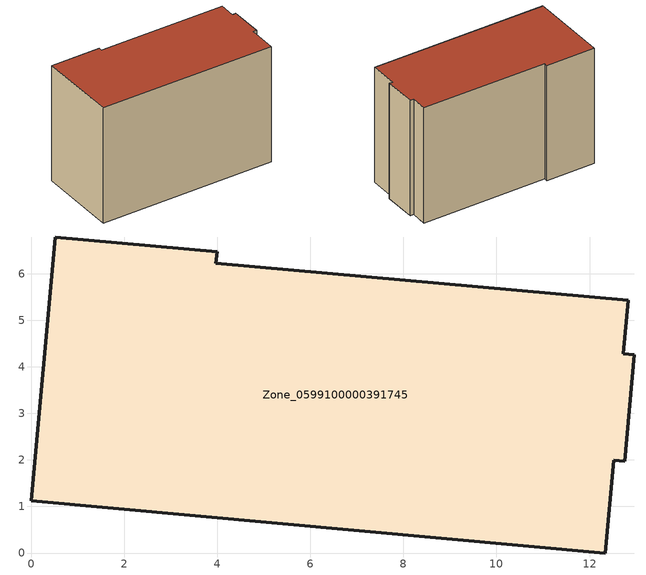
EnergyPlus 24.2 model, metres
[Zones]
Zone_0599100000391745
 floor ground (C_G): 12.52,1.99 12.34,0 0,1.12 0.52,6.79 4,6.47 3.97,6.23 12.83,5.43 12.73,4.28 12.97,4.26 12.76,1.97 z0
 wall outside (C_F): 12.73,4.28 12.83,5.43 3.97,6.23 4,6.47 0.52,6.79 0,1.12 12.34,0 12.52,1.99 12.76,1.97 12.97,4.26 12.73,4.28 z0:8.44
 roof outside (C_R): 12.76,1.97 12.97,4.26 12.73,4.28 12.83,5.43 3.97,6.23 4,6.47 0.52,6.79 0,1.12 12.34,0 12.52,1.99 z8.44
[BUILDING]
Pand.0599100000391745: North Axis=0; Terrain=City; Loads Convergence Tolerance Value=0.04; Temperature Convergence Tolerance Value=0.4; Solar Distribution=FullExterior; Maximum Number of Warmup Days=25; Minimum Number of Warmup Days=1
[Site:Location]
Rotterdam.The.Hague.AP_ZH_NLD Design_Conditions: Latitude=51.96; Longitude=4.45; Time Zone=1; Elevation=-4.5
[SITE:GROUNDTEMPERATURE:BUILDINGSURFACE]
18, 18, 18, 18, 18, 18, 18, 18, 18, 18, 18, 18
[MATERIAL] Thermal Absorptance=0.9; Solar Absorptance=0.7; Visible Absorptance=0.7
Name | Roughness | Thickness | Conductivity | Density | Specific Heat
G.TI.1992-2005 | MediumSmooth | 0.15 | 0.06 | 540 | 1210
F.TI.1992-2005 | Rough | 0.3 | 0.12 | 1920 | 840
R.TI.1992-2005 | MediumRough | 0.2 | 0.08 | 1500 | 1000
[CONSTRUCTION]
C_G: G.TI.1992-2005
C_F: F.TI.1992-2005
C_R: R.TI.1992-2005
[ZONE]
Zone_0599100000391745: Type=1; Multiplier=1; Ceiling Height=Autocalculate; Volume=Autocalculate; Floor Area=autocalculate; Part of Total Floor Area=Yes
[ZONEINFILTRATION:DESIGNFLOWRATE]
Infil_Zone_0599100000391745: Zone or ZoneList or Space or SpaceList=Zone_0599100000391745; Schedule=AlwaysOn; Design Flow Rate Calculation Method=Flow/Area; Flow Rate per Floor Area=0.0015; Constant Term Coefficient=1; Temperature Term Coefficient=0; Velocity Term Coefficient=0; Velocity Squared Term Coefficient=0
[HVACTEMPLATE:ZONE:IDEALLOADSAIRSYSTEM]
Zone_0599100000391745: Maximum Heating Supply Air Temperature=50; Minimum Cooling Supply Air Temperature=13; Maximum Heating Supply Air Humidity Ratio=0.0156; Minimum Cooling Supply Air Humidity Ratio=0.0077; Heating Limit=NoLimit; Cooling Limit=NoLimit; Dehumidification Control Type=ConstantSensibleHeatRatio; Cooling Sensible Heat Ratio=0.7; Dehumidification Setpoint=60; Humidification Control Type=None; Humidification Setpoint=30; Outdoor Air Method=None; Outdoor Air Flow Rate per Person=0.00944; Outdoor Air Flow Rate per Zone Floor Area=0; Outdoor Air Flow Rate per Zone=0; Demand Controlled Ventilation Type=None; Outdoor Air Economizer Type=NoEconomizer; Heat Recovery Type=None; Sensible Heat Recovery Effectiveness=0.7; Latent Heat Recovery Effectiveness=0.65
[ZONECONTROL:THERMOSTAT]
ThermostatControl_Zone_0599100000391745: Zone or ZoneList=Zone_0599100000391745; Control Type Schedule=DualSetpointControlType; Control 1=Thermostat_Zone_0599100000391745; Temperature Difference Between Cutout And Setpoint=0
[THERMOSTATSETPOINT:DUALSETPOINT]
Thermostat_Zone_0599100000391745: Heating Setpoint Temperature Schedule=HeatingSetpoint_Zone_0599100000391745; Cooling Setpoint Temperature Schedule=CoolingSetpoint_Zone_0599100000391745
[SCHEDULE:COMPACT]
HeatingSetpoint_Zone_0599100000391745: Through: 12/31, For: AllDays, Until: 24:00, 21
CoolingSetpoint_Zone_0599100000391745: Through: 12/31, For: AllDays, Until: 24:00, 24
DualSetpointControlType: Through: 12/31, For: AllDays, Until: 24:00, 4
AlwaysOn: Through: 12/31, For: AllDays, Until: 24:00, 1
